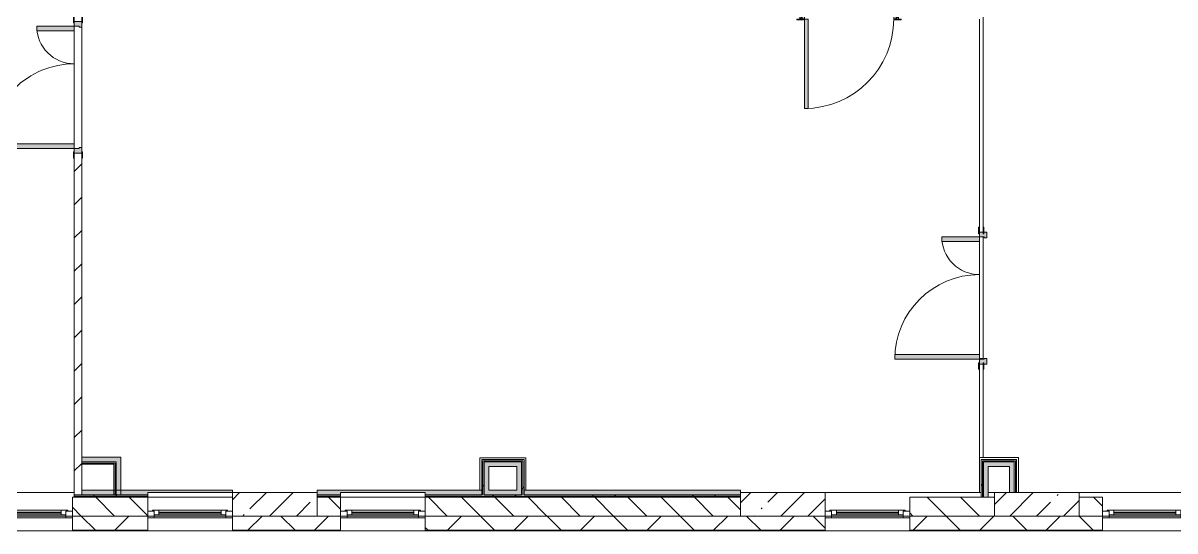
# Model space of a CAD drawing. Header units: millimetres. Extents: x -6228 to 198016, y -8553 to 29000.
# Drawn here: x 91405 to 103649, y -258 to 5138 of the extents above; entities that cross this region are included whole.
import ezdxf

# ---------------------------------------------------------------- set-up
doc = ezdxf.new("R2010")
doc.units = ezdxf.units.MM
for name, color, linetype, lineweight, true_color in [('A-DOOR-1', 7, 'Continuous', 5, 0xaaaaaa), ('A-DOOR-2', 7, 'Continuous', 5, 0xe2e2e2), ('A-DOOR-FRAM-1', 7, 'Continuous', 5, 0xe2e2e2), ('A-DOOR-FRAM-2', 7, 'Continuous', 5, 0xaaaaaa), ('A-FLOR-2', 7, 'Continuous', 5, 0xaaaaaa), ('I-WALL-1', 7, 'Continuous', 5, 0xe7e7e7)]:
    doc.layers.add(name, color=color, linetype=linetype, lineweight=lineweight, true_color=true_color)
for name, color, linetype, lineweight in [('A-GLAZ', 7, 'Continuous', 5), ('A-WALL', 7, 'Continuous', 5), ('A-WALL-1', 7, 'Continuous', 9), ('I-WALL', 7, 'Continuous', 5), ('S-COLS', 7, 'Continuous', 5)]:
    doc.layers.add(name, color=color, linetype=linetype, lineweight=lineweight)
pattern_1 = [(45, (0, 0), (-530.33, 530.33), []), (135, (0, 0), (-530.33, -530.33), [])]

# ---------------------------------------------------------------- blocks, each defined once
blk = doc.blocks.new('120_Окно_СКБ_1Ст - 120_Окно_СКБ_1Ст 900х2500_h_ с форточкой-V64-2_1_1_птичка копия 1')
at = {"layer": 'A-GLAZ'}
for p, q in [((-450, -127), (-450, -57)), ((-450, -57), (-380, -57)), ((450, -57), (-450, -57)), ((-380, -57), (-380, -127)), ((380, -87), (-380, -87)), ((-380, -87), (-380, -127)), ((-330, -137), (-330, -87)), ((-330, -107), (330, -107)), ((330, -117), (-330, -117)), ((330, -137), (330, -87)), ((380, -127), (380, -57)), ((380, -57), (450, -57)), ((380, -127), (380, -87)), ((450, -57), (450, -127)), ((-380, -127), (-450, -127)), ((-450, -127), (-400, -127)), ((-380, -127), (-400, -127)), ((-400, -127), (-400, -137)), ((-400, -137), (400, -137)), ((400, -137), (-400, -137)), ((450, -127), (380, -127)), ((400, -127), (380, -127)), ((400, -127), (450, -127)), ((400, -137), (400, -127))]:
    blk.add_line(p, q, dxfattribs=at)
blk = doc.blocks.new('120_Окно_СКБ_1Ст - 120_Окно_СКБ_1Ст 900х2500_h_ с форточкой-22876038-2_1_1_птичка копия 1')
at = {"layer": 'A-GLAZ'}
for p, q in [((-450, -127), (-450, -57)), ((-450, -57), (-380, -57)), ((450, -57), (-450, -57)), ((-380, -57), (-380, -127)), ((380, -87), (-380, -87)), ((-380, -87), (-380, -127)), ((-330, -137), (-330, -87)), ((-330, -107), (330, -107)), ((330, -117), (-330, -117)), ((330, -137), (330, -87)), ((380, -127), (380, -57)), ((380, -57), (450, -57)), ((380, -127), (380, -87)), ((450, -57), (450, -127)), ((-380, -127), (-450, -127)), ((-450, -127), (-400, -127)), ((-380, -127), (-400, -127)), ((-400, -127), (-400, -137)), ((-400, -137), (400, -137)), ((400, -137), (-400, -137)), ((450, -127), (380, -127)), ((400, -127), (380, -127)), ((400, -127), (450, -127)), ((400, -137), (400, -127))]:
    blk.add_line(p, q, dxfattribs=at)
blk = doc.blocks.new('BSC_Колонна _Прямоугольная - 250х900-23282983-2_1_1_птичка копия 1')
at = {"layer": 'S-COLS'}
h = blk.add_hatch(dxfattribs=at)
h.set_pattern_fill('FP_68', color=256, style=0, pattern_type=2)
h.set_pattern_definition([(45, (-99480, -25), (-285.1231, 285.1231), []), (45, (-99194.88, -25), (-285.1231, 285.1231), [504.031, -100.806, 16.764, -84.042])])
h.paths.add_polyline_path([(450, -125), (450, 125), (-450, 125), (-450, -125), (-227, -125)])
for p, q in [((450, 125), (-450, 125)), ((-450, 125), (-450, -125)), ((450, -125), (450, 125)), ((-450, -125), (450, -125))]:
    blk.add_line(p, q, dxfattribs=at)
blk = doc.blocks.new('110_Дверь_СКБ_1Ст_Внутренняя1 - Д-7а_л__950x2100h_Туалет-V65-2_1_1_птичка копия 1')
at = {"layer": 'A-DOOR-1'}
h = blk.add_hatch(dxfattribs=at)
h.set_pattern_fill('FP_69', color=256, style=0, pattern_type=2)
h.set_pattern_definition([(135, (1776.41, 174.685), (-14.14214, -14.14214), []), (225, (1776.41, 174.685), (14.14214, -14.14214), [])])
h.paths.add_polyline_path([(537.5, 110), (512.5, 110), (512.5, -110), (537.5, -110), (537.5, 18.1)])
at = {"layer": 'A-DOOR-2'}
h = blk.add_hatch(color=256, dxfattribs=at)
h.paths.add_polyline_path([(-487.5, 110), (-487.5, 30), (-452.5, 30), (-452.5, 70), (-462.5, 70), (-462.5, 110)])
h.paths.add_polyline_path([(512.5, 110), (487.5, 110), (487.5, 70), (477.5, 70), (477.5, 30), (512.5, 30)])
at = {"layer": 'A-DOOR-FRAM-1'}
for points in [[(447.5, 1060), (447.5, 110), (487.5, 110), (487.5, 1060)], [(-542.5, 118), (-542.5, 110), (-472.5, 110), (-472.5, 118)], [(-472.5, 30), (-487.5, 30), (-487.5, -110), (-472.5, -110), (-472.5, 18.1)], [(567.5, 118), (497.5, 118), (497.5, 110), (567.5, 110)], [(512.5, 30), (497.5, 30), (497.5, -110), (512.5, -110), (512.5, 18.1)], [(-542.5, -110), (-542.5, -118), (-472.5, -118), (-472.5, -110)], [(567.5, -110), (497.5, -110), (497.5, -118), (567.5, -118)]]:
    blk.add_hatch(color=256, dxfattribs=at).paths.add_polyline_path(points)
at = {"layer": 'A-DOOR-FRAM-2'}
h = blk.add_hatch(dxfattribs=at)
h.set_pattern_fill('FP_70', color=256, style=0, pattern_type=2)
h.set_pattern_definition([(45, (-346.384, 174.685), (-14.1421, 14.1421), []), (135, (-346.384, 174.685), (-14.1421, -14.1421), [])])
h.paths.add_polyline_path([(-487.5, 110), (-512.5, 110), (-512.5, -110), (-487.5, -110), (-487.5, 18.1)])
at = {"layer": 'A-DOOR-1'}
for p, q in [((487.5, 1060), (447.5, 1060)), ((447.5, 1060), (447.5, 110)), ((487.5, 110), (487.5, 1060)), ((447.5, 110), (487.5, 110))]:
    blk.add_line(p, q, dxfattribs=at)
blk.add_arc((487.5, 110), 950, 90, 180, dxfattribs=at)
at = {"layer": 'A-DOOR-FRAM-2'}
for p, q in [((-472.5, 118), (-542.5, 118)), ((-542.5, 118), (-542.5, 110)), ((-542.5, 110), (-472.5, 110)), ((-487.5, 110), (-512.5, 110)), ((-512.5, 110), (-512.5, -110)), ((-462.5, 110), (-487.5, 110)), ((-487.5, 110), (-487.5, 30)), ((-487.5, -110), (-487.5, 110)), ((-472.5, 110), (-487.5, 110)), ((-487.5, 110), (-487.5, 109)), ((-487.5, 109), (-472.5, 109)), ((-487.5, 30), (-452.5, 30)), ((-472.5, 30), (-487.5, 30)), ((-487.5, 30), (-487.5, -110)), ((-472.5, 110), (-472.5, 118)), ((-472.5, 109), (-472.5, 110)), ((-472.5, -110), (-472.5, 30)), ((-462.5, 70), (-462.5, 110)), ((-452.5, 70), (-462.5, 70)), ((-452.5, 30), (-452.5, 70)), ((487.5, 70), (477.5, 70)), ((477.5, 70), (477.5, 30)), ((477.5, 30), (512.5, 30)), ((487.5, 110), (487.5, 70)), ((512.5, 110), (487.5, 110)), ((567.5, 118), (497.5, 118)), ((497.5, 118), (497.5, 110)), ((512.5, 110), (497.5, 110)), ((497.5, 110), (497.5, 109)), ((497.5, 110), (567.5, 110)), ((497.5, 109), (512.5, 109)), ((512.5, 30), (497.5, 30)), ((497.5, 30), (497.5, -110)), ((512.5, 30), (512.5, 110)), ((537.5, 110), (512.5, 110)), ((512.5, 110), (512.5, -110)), ((512.5, 109), (512.5, 110)), ((512.5, -110), (512.5, 30)), ((537.5, -110), (537.5, 110)), ((567.5, 110), (567.5, 118)), ((-472.5, -110), (-542.5, -110)), ((-542.5, -110), (-542.5, -118)), ((-542.5, -118), (-472.5, -118)), ((-512.5, -110), (-487.5, -110)), ((-487.5, -110), (-472.5, -110)), ((-472.5, -118), (-472.5, -110)), ((497.5, -110), (512.5, -110)), ((567.5, -110), (497.5, -110)), ((497.5, -110), (497.5, -118)), ((497.5, -118), (567.5, -118)), ((512.5, -110), (537.5, -110)), ((567.5, -118), (567.5, -110))]:
    blk.add_line(p, q, dxfattribs=at)
blk = doc.blocks.new('110_Дверь_СКБ_2Ст - Д-5_п_ Из игровой в коридор-32215844-2_1_1_птичка копия 1')
at = {"layer": 'A-DOOR-2'}
for points in [[(-638, 40), (-588, 40), (-588, 940), (-638, 940)], [(612, 440), (612, 40), (662, 40), (662, 440)]]:
    blk.add_hatch(color=256, dxfattribs=at).paths.add_polyline_path(points)
h = blk.add_hatch(color=256, dxfattribs=at)
h.paths.add_polyline_path([(-688, 40), (-688, -40), (-628, -40), (-628, -10), (-638, -10), (-638, 40)])
h.paths.add_polyline_path([(652, -40), (712, -40), (712, 40), (662, 40), (662, -10), (652, -10)])
at = {"layer": 'A-DOOR-FRAM-1'}
for points in [[(-742, 40), (-672, 40), (-672, 48), (-742, 48)], [(698, 40), (768, 40), (768, 48), (698, 48)], [(-742, -48), (-672, -48), (-672, -40), (-742, -40)], [(698, -48), (768, -48), (768, -40), (698, -40)]]:
    blk.add_hatch(color=256, dxfattribs=at).paths.add_polyline_path(points)
at = {"layer": 'A-DOOR-1'}
for p, q in [((-638, 940), (-638, 40)), ((-588, 940), (-638, 940)), ((-588, 40), (-588, 940)), ((662, 440), (612, 440)), ((612, 440), (612, 40)), ((662, 40), (662, 440)), ((-638, 40), (-588, 40)), ((612, 40), (662, 40))]:
    blk.add_line(p, q, dxfattribs=at)
for centre, radius, start, end in [((-638, 40), 900, 0, 90), ((662, 40), 400, 90, 180)]:
    blk.add_arc(centre, radius, start, end, dxfattribs=at)
at = {"layer": 'A-DOOR-FRAM-2'}
for p, q in [((-672, 48), (-742, 48)), ((-742, 48), (-742, 40)), ((-742, 40), (-672, 40)), ((-638, 40), (-688, 40)), ((-688, 40), (-688, -40)), ((-672, 40), (-672, 48)), ((-638, -10), (-638, 40)), ((662, 40), (662, -10)), ((712, 40), (662, 40)), ((768, 48), (698, 48)), ((698, 48), (698, 40)), ((698, 40), (768, 40)), ((712, -40), (712, 40)), ((768, 40), (768, 48)), ((-672, -40), (-742, -40)), ((-742, -40), (-742, -48)), ((-742, -48), (-672, -48)), ((-688, -40), (-628, -40)), ((-672, -39), (-688, -39)), ((-688, -39), (-688, -40)), ((-688, -40), (-672, -40)), ((-672, -40), (-672, -39)), ((-672, -48), (-672, -40)), ((-628, -10), (-638, -10)), ((-628, -40), (-628, -10)), ((662, -10), (652, -10)), ((652, -10), (652, -40)), ((652, -40), (712, -40)), ((712, -39), (698, -39)), ((698, -39), (698, -40)), ((698, -40), (712, -40)), ((768, -40), (698, -40)), ((698, -40), (698, -48)), ((698, -48), (768, -48)), ((712, -40), (712, -39)), ((768, -48), (768, -40))]:
    blk.add_line(p, q, dxfattribs=at)
blk = doc.blocks.new('BSC_Колонна _Прямоугольная - 250х900-V66-2_1_1_птичка копия 1')
at = {"layer": 'S-COLS'}
h = blk.add_hatch(dxfattribs=at)
h.set_pattern_fill('FP_71', color=256, style=0, pattern_type=2)
h.set_pattern_definition([(45, (-94080, -25), (-285.1231, 285.1231), []), (45, (-93794.88, -25), (-285.1231, 285.1231), [504.031, -100.806, 16.764, -84.042])])
h.paths.add_polyline_path([(450, -125), (450, 125), (-450, 125), (-450, -125), (366, -125)])
for p, q in [((450, 125), (-450, 125)), ((-450, 125), (-450, -125)), ((450, -125), (450, 125)), ((-450, -125), (450, -125))]:
    blk.add_line(p, q, dxfattribs=at)
blk = doc.blocks.new('BSC_Колонна _Прямоугольная - 250х900-V67-2_1_1_птичка копия 1')
at = {"layer": 'S-COLS'}
h = blk.add_hatch(dxfattribs=at)
h.set_pattern_fill('FP_72', color=256, style=0, pattern_type=2)
h.set_pattern_definition([(45, (-102180, -25), (-285.1231, 285.1231), []), (45, (-101894.88, -25), (-285.1231, 285.1231), [504.031, -100.806, 16.764, -84.042])])
h.paths.add_polyline_path([(450, -125), (450, 125), (-450, 125), (-450, -125), (-305, -125)])
for p, q in [((450, 125), (-450, 125)), ((-450, 125), (-450, -125)), ((450, -125), (450, 125)), ((-450, -125), (450, -125))]:
    blk.add_line(p, q, dxfattribs=at)
blk = doc.blocks.new('110_Дверь_СКБ_2Ст - Д-5_п__в составе перегородки _не входит в спец__-32680317-2_1_1_птичка копия 1')
at = {"layer": 'A-DOOR-2'}
h = blk.add_hatch(color=256, dxfattribs=at)
h.paths.add_polyline_path([(712, -20), (712, 60), (652, 60), (652, 30), (662, 30), (662, -20)])
h.paths.add_polyline_path([(-628, 30), (-628, 60), (-688, 60), (-688, -20), (-638, -20), (-638, 30)])
for points in [[(-588, -420), (-588, -20), (-638, -20), (-638, -420)], [(662, -20), (612, -20), (612, -920), (662, -920)]]:
    blk.add_hatch(color=256, dxfattribs=at).paths.add_polyline_path(points)
at = {"layer": 'A-DOOR-FRAM-1'}
for points in [[(-672, 28), (-743, 28), (-743, 20), (-672, 20)], [(768, 28), (698, 28), (698, 20), (768, 20)], [(-672, -20), (-743, -20), (-743, -28), (-672, -28)], [(768, -20), (698, -20), (698, -28), (768, -28)]]:
    blk.add_hatch(color=256, dxfattribs=at).paths.add_polyline_path(points)
at = {"layer": 'A-DOOR-1'}
for p, q in [((-638, -20), (-588, -20)), ((-638, -420), (-638, -20)), ((-588, -20), (-588, -420)), ((612, -20), (662, -20)), ((612, -920), (612, -20)), ((662, -20), (662, -920)), ((-588, -420), (-638, -420)), ((662, -920), (612, -920))]:
    blk.add_line(p, q, dxfattribs=at)
for centre, radius, start, end in [((-638, -20), 400, 270, 0), ((662, -20), 900, 180, 270)]:
    blk.add_arc(centre, radius, start, end, dxfattribs=at)
at = {"layer": 'A-DOOR-FRAM-2'}
for p, q in [((-743, 28), (-672, 28)), ((-743, 20), (-743, 28)), ((-672, 20), (-743, 20)), ((-688, 60), (-628, 60)), ((-688, -20), (-688, 60)), ((-688, 20), (-672, 20)), ((-688, 19), (-688, 20)), ((-672, 19), (-688, 19)), ((-672, 28), (-672, 20)), ((-672, 20), (-672, 19)), ((-638, 30), (-638, -20)), ((-628, 30), (-638, 30)), ((-628, 60), (-628, 30)), ((652, 60), (712, 60)), ((652, 30), (652, 60)), ((662, 30), (652, 30)), ((662, -20), (662, 30)), ((698, 20), (698, 28)), ((698, 28), (768, 28)), ((698, 19), (698, 20)), ((698, 20), (712, 20)), ((768, 20), (698, 20)), ((712, 19), (698, 19)), ((712, 60), (712, -20)), ((712, 20), (712, 19)), ((768, 28), (768, 20)), ((-743, -20), (-672, -20)), ((-743, -28), (-743, -20)), ((-672, -28), (-743, -28)), ((-638, -20), (-688, -20)), ((-672, -20), (-672, -28)), ((712, -20), (662, -20)), ((698, -28), (698, -20)), ((698, -20), (768, -20)), ((768, -28), (698, -28)), ((768, -20), (768, -28))]:
    blk.add_line(p, q, dxfattribs=at)

msp = doc.modelspace()

# ---------------------------------------------------------------- hatches: boundary and pattern name
at = {"layer": 'A-WALL'}
h = msp.add_hatch(dxfattribs=at)
h.set_pattern_fill('FP_30', color=256, style=0, pattern_type=2)
h.set_pattern_definition([(135, (0, 0), (-176.7767, -176.7767), [])])
h.paths.add_polyline_path([(122830, -100), (122830, 100), (122030, 100), (122030, -100)])
h.paths.add_polyline_path([(110177.6, -100), (110230, -100), (110230, 100), (108930, 100), (108930, -100), (109740.6, -100)])
h.paths.add_polyline_path([(119330, -100), (119330, 100), (118830, 100), (118830, -100)])
h.paths.add_polyline_path([(113680, -100), (113680, 100), (113430, 100), (113430, -100)])
h.paths.add_polyline_path([(114984.3, -100), (115630, -100), (115630, 100), (114580, 100), (114580, -100)])
h.paths.add_polyline_path([(97068.3, -100), (99030, -100), (99030, 100), (95680, 100), (95680, -100), (96631.3, -100)])
h.paths.add_polyline_path([(100830, -100), (101730, -100), (101730, 100), (100830, 100)])
h.paths.add_polyline_path([(102630, -100), (102880, -100), (102880, 100), (102630, 100)])
h.paths.add_polyline_path([(94780, -100), (94780, 100), (94530, 100), (94530, -100)])
h.paths.add_polyline_path([(103780, -100), (104830, -100), (104830, 100), (103780, 100)])
h.paths.add_polyline_path([(92730, -100), (92730, 100), (91930, 100), (91930, -100), (92698.6, -100)])
h = msp.add_hatch(dxfattribs=at)
h.set_pattern_fill('FP_20', color=256, style=0, pattern_type=2)
h.set_pattern_definition([(45, (0, 0), (-353.5534, 353.5534), []), (135, (0, 0), (-353.5534, -353.5534), [])])
h.paths.add_polyline_path([(120230, -250), (121130, -250), (121130, -100), (120230, -100)])
h.paths.add_polyline_path([(124597.7, -250), (125080, -250), (125080, -100), (123730, -100), (123730, -250)])
h.paths.add_polyline_path([(122830, -250), (122830, -100), (122030, -100), (122030, -250)])
h.paths.add_polyline_path([(107130, -250), (108030, -250), (108030, -100), (107130, -100)])
h.paths.add_polyline_path([(109740.6, -250), (110230, -250), (110230, -100), (108930, -100), (108930, -250)])
h.paths.add_polyline_path([(114580, -250), (115630, -250), (115630, -100), (114580, -100)])
h.paths.add_polyline_path([(112530, -250), (113680, -250), (113680, -100), (112530, -100)])
h.paths.add_polyline_path([(119330, -250), (119330, -100), (117930, -100), (117930, -250), (118480.1, -250)])
h.paths.add_polyline_path([(95757.4, -250), (99930, -250), (99930, -100), (95680, -100), (95680, -250)])
h.paths.add_polyline_path([(103780, -250), (104830, -250), (104830, -100), (103780, -100)])
h.paths.add_polyline_path([(94530, -250), (94780, -250), (94780, -100), (93630, -100), (93630, -250), (94446.5, -250)])
h.paths.add_polyline_path([(102749, -250), (102880, -250), (102880, -100), (100830, -100), (100830, -250), (101875, -250)])
h.paths.add_polyline_path([(92261.6, -250), (92730, -250), (92730, -100), (91930, -100), (91930, -250)])
h.paths.add_polyline_path([(91030, -250), (91030, -100), (89210, -100), (89210, -250), (90513.7, -250)])
at = {"layer": 'I-WALL'}
h = msp.add_hatch(dxfattribs=at)
h.set_pattern_fill('FP_32', color=256, style=0, pattern_type=2)
h.set_pattern_definition([(45, (0, 0), (-176.7767, 176.7767), [])])
h.paths.add_polyline_path([(91950, 125), (92030, 125), (92030, 3755), (91950, 3755), (91950, 182.1)])
h.paths.add_polyline_path([(91950, 5155), (92030, 5155), (92030, 10400), (91950, 10400), (91950, 5210)])
h = msp.add_hatch(dxfattribs=at)
h.set_pattern_fill('FP_132', color=256, style=0, pattern_type=2)
h.set_pattern_definition(pattern_1)
h.paths.add_polyline_path([(96280, 125), (96292.5, 125), (96292.5, 500), (96280, 500), (96280, 175)])
h = msp.add_hatch(dxfattribs=at)
h.set_pattern_fill('FP_132', color=256, style=0, pattern_type=2)
h.set_pattern_definition(pattern_1)
h.paths.add_polyline_path([(96292.5, 125), (96305, 125), (96305, 487.5), (96292.5, 487.5), (96292.5, 175)])
h = msp.add_hatch(dxfattribs=at)
h.set_pattern_fill('FP_132', color=256, style=0, pattern_type=2)
h.set_pattern_definition(pattern_1)
h.paths.add_polyline_path([(96705, 125), (96717.5, 125), (96717.5, 475), (96705, 475), (96705, 175)])
h = msp.add_hatch(dxfattribs=at)
h.set_pattern_fill('FP_132', color=256, style=0, pattern_type=2)
h.set_pattern_definition(pattern_1)
h.paths.add_polyline_path([(96717.5, 125), (96730, 125), (96730, 487.5), (96717.5, 487.5), (96717.5, 175)])
h = msp.add_hatch(dxfattribs=at)
h.set_pattern_fill('FP_132', color=256, style=0, pattern_type=2)
h.set_pattern_definition(pattern_1)
h.paths.add_polyline_path([(101602.5, 100), (101602.5, 487.5), (101590, 487.5), (101590, 100)])
h = msp.add_hatch(dxfattribs=at)
h.set_pattern_fill('FP_132', color=256, style=0, pattern_type=2)
h.set_pattern_definition(pattern_1)
h.paths.add_polyline_path([(101602.5, 100), (101615, 100), (101615, 475), (101602.5, 475), (101602.5, 182.1)])
h = msp.add_hatch(dxfattribs=at)
h.set_pattern_fill('FP_132', color=256, style=0, pattern_type=2)
h.set_pattern_definition(pattern_1)
h.paths.add_polyline_path([(101950.6, 150), (101952.5, 150), (101952.5, 475), (101940, 475), (101940, 150)])
h = msp.add_hatch(dxfattribs=at)
h.set_pattern_fill('FP_132', color=256, style=0, pattern_type=2)
h.set_pattern_definition(pattern_1)
h.paths.add_polyline_path([(101965, 150), (101965, 487.5), (101952.5, 487.5), (101952.5, 150), (101963.1, 150)])
h = msp.add_hatch(dxfattribs=at)
h.set_pattern_fill('FP_132', color=256, style=0, pattern_type=2)
h.set_pattern_definition(pattern_1)
h.paths.add_polyline_path([(92730, 112.5), (92730, 125), (91950, 125), (91950, 112.5), (92698.6, 112.5)])
h = msp.add_hatch(dxfattribs=at)
h.set_pattern_fill('FP_132', color=256, style=0, pattern_type=2)
h.set_pattern_definition(pattern_1)
h.paths.add_polyline_path([(94780, 112.5), (94780, 125), (94530, 125), (94530, 112.5)])
h.paths.add_polyline_path([(99030, 112.5), (99030, 125), (95680, 125), (95680, 112.5), (97505.3, 112.5)])
h.paths.add_polyline_path([(95757.4, 113.4), (95757.4, 113.4), (96194.4, 118.7)])
h = msp.add_hatch(dxfattribs=at)
h.set_pattern_fill('FP_132', color=256, style=0, pattern_type=2)
h.set_pattern_definition(pattern_1)
h.paths.add_polyline_path([(91950, 100), (92730, 100), (92730, 112.5), (91950, 112.5)])
h = msp.add_hatch(dxfattribs=at)
h.set_pattern_fill('FP_132', color=256, style=0, pattern_type=2)
h.set_pattern_definition(pattern_1)
h.paths.add_polyline_path([(97505.3, 100), (99030, 100), (99030, 112.5), (95680, 112.5), (95680, 100), (97068.3, 100)])
h.paths.add_polyline_path([(94780, 100), (94780, 112.5), (94530, 112.5), (94530, 100)])
at = {"layer": 'I-WALL-1'}
for points in [[(92396, 475), (92446, 475), (92446, 525), (92030, 525), (92030, 475), (92261.6, 475)], [(92446, 125), (92446, 475), (92396, 475), (92396, 125)], [(96355, 175), (96355, 475), (96305, 475), (96305, 175)], [(96655, 425), (96705, 425), (96705, 475), (96355, 475), (96355, 425), (96631.3, 425)], [(96705, 175), (96705, 425), (96655, 425), (96655, 175)], [(101890, 425), (101940, 425), (101940, 475), (101615, 475), (101615, 425), (101875, 425)], [(101665, 100), (101665, 425), (101615, 425), (101615, 100)], [(101940, 150), (101940, 425), (101890, 425), (101890, 150)], [(92030, 125), (92730, 125), (92730, 150), (93630, 150), (93630, 175), (92030, 175)]]:
    msp.add_hatch(color=256, dxfattribs=at).paths.add_polyline_path(points)
h = msp.add_hatch(color=256, dxfattribs=at)
h.paths.add_polyline_path([(99030, 125), (99030, 175), (96730, 175), (96730, 125), (97505.3, 125)])
h.paths.add_polyline_path([(96280, 125), (96280, 175), (94530, 175), (94530, 125), (94780, 125), (94780, 150), (95680, 150), (95680, 125), (96194.4, 125)])
h.paths.add_polyline_path([(96705, 125), (96705, 175), (96305, 175), (96305, 125), (96631.3, 125)])

# ---------------------------------------------------------------- linework, layer by layer
at = {"layer": 'A-FLOR-2'}
for p, q in [((101570, 1575), (101610, 1575)), ((101610, 1575), (101610, 1565)), ((96260, 174.2), (96260, 520)), ((96260, 520), (96750, 520)), ((96750, 520), (96750, 174.6)), ((101570, 150), (101570, 521)), ((101610, 521), (101986, 521)), ((101986, 521), (101986, 150))]:
    msp.add_line(p, q, dxfattribs=at)
at = {"layer": 'A-WALL'}
for p, q in [((91950, 100), (91930, 100)), ((91930, 100), (91930, -258)), ((92730, -258), (92730, 100)), ((94780, -258), (94780, 100)), ((95680, 100), (95680, -258)), ((101730, 100), (100830, 100)), ((100830, 100), (100830, -258)), ((102880, 100), (102630, 100)), ((102880, -258), (102880, 100)), ((91050, -100), (91930, -100)), ((92730, -100), (93630, -100)), ((93630, -100), (93630, -258)), ((94780, -100), (95680, -100)), ((99930, -258), (99930, -100)), ((99930, -100), (100830, -100)), ((102880, -100), (103780, -100)), ((89202, -258), (92730, -258)), ((92730, -258), (107130, -258))]:
    msp.add_line(p, q, dxfattribs=at)
at = {"layer": 'A-WALL-1'}
for p, q in [((92396, 475), (92030, 475)), ((92383.5, 462.5), (92030, 462.5)), ((92383.5, 125), (92383.5, 462.5)), ((92396, 125), (92396, 475)), ((96292.5, 487.5), (96292.5, 125)), ((96717.5, 487.5), (96292.5, 487.5)), ((96305, 475), (96305, 125)), ((96705, 475), (96305, 475)), ((96705, 125), (96705, 475)), ((96717.5, 125), (96717.5, 487.5)), ((101590, 487.5), (101590, 425)), ((101602.5, 487.5), (101602.5, 100)), ((101952.5, 487.5), (101602.5, 487.5)), ((101615, 475), (101615, 100)), ((101940, 475), (101615, 475)), ((101940, 150), (101940, 475)), ((101952.5, 150), (101952.5, 487.5)), ((91950, 125), (92730, 125)), ((92030, 175), (92030, 125)), ((94530, 125), (94780, 125)), ((95680, 125), (96280, 125)), ((96280, 175), (96280, 125)), ((96305, 125), (96705, 125)), ((96730, 175), (96730, 125)), ((96730, 125), (99030, 125)), ((91950, 112.5), (92730, 112.5)), ((91950, 100), (92730, 100)), ((94530, 112.5), (94780, 112.5)), ((94780, 100), (94530, 100)), ((95680, 112.5), (99030, 112.5)), ((99030, 100), (95680, 100)), ((91930, -100), (92730, -100)), ((92730, -100), (91930, -100)), ((94530, -100), (94780, -100)), ((94780, -100), (94530, -100)), ((95680, -100), (99030, -100)), ((99030, -100), (95680, -100)), ((100830, -100), (101730, -100)), ((101730, -100), (100830, -100)), ((102630, -100), (102880, -100)), ((102880, -100), (102630, -100)), ((91930, -250), (92730, -250)), ((91930, -253), (92730, -253)), ((93630, -250), (94780, -250)), ((93630, -253), (94780, -253)), ((95680, -250), (99930, -250)), ((95680, -253), (99930, -253)), ((100830, -250), (102880, -250)), ((100830, -253), (102880, -253))]:
    msp.add_line(p, q, dxfattribs=at)
at = {"layer": 'I-WALL'}
for p, q in [((101610, 10600), (101610, 2970)), ((101570, 5180), (101570, 2970)), ((91950, 3855), (91950, 5055)), ((92030, 5095), (92030, 3815)), ((91950, 3700), (91950, 100)), ((92030, 175), (92030, 3700)), ((101610, 2865), (101610, 1575)), ((101570, 1615), (101570, 2815)), ((101570, 1460), (101570, 521)), ((101610, 521), (101610, 1460)), ((92446, 525), (92030, 525)), ((92446, 125), (92446, 525)), ((96280, 500), (96280, 175)), ((96730, 500), (96280, 500)), ((96730, 175), (96730, 500)), ((101570, 521), (101610, 521)), ((101590, 500), (101590, 100)), ((101965, 500), (101590, 500)), ((101965, 150), (101965, 500)), ((92030, 450), (92371, 450)), ((92371, 450), (92371, 125)), ((96355, 175), (96355, 425)), ((96355, 425), (96655, 425)), ((96655, 425), (96655, 175)), ((101665, 100), (101665, 425)), ((101665, 425), (101890, 425)), ((101890, 425), (101890, 150)), ((91050, 150), (91950, 150)), ((93630, 175), (92030, 175)), ((92730, 100), (92730, 150)), ((92730, 150), (93630, 150)), ((93630, 150), (93630, 175)), ((96280, 175), (94530, 175)), ((94530, 175), (94530, 150)), ((94780, 100), (94780, 150)), ((94780, 150), (95680, 150)), ((95680, 150), (95680, 100)), ((96655, 175), (96355, 175)), ((99030, 175), (96730, 175)), ((99030, 150), (99030, 175)), ((99930, 150), (101590, 150)), ((101665, 150), (101730, 150)), ((102630, 150), (107130, 150)), ((93630, 100), (92730, 100)), ((95680, 100), (94780, 100))]:
    msp.add_line(p, q, dxfattribs=at)

# ---------------------------------------------------------------- block references
at = {"layer": 'A-DOOR-1'}
for name, p, rotation in [('110_Дверь_СКБ_1Ст_Внутренняя1 - Д-7а_л__950x2100h_Туалет-V65-2_1_1_птичка копия 1', (100197.5, 5290), 180), ('110_Дверь_СКБ_2Ст - Д-5_п_ Из игровой в коридор-32215844-2_1_1_птичка копия 1', (91990, 4442.5), 89.99999999999991), ('110_Дверь_СКБ_2Ст - Д-5_п__в составе перегородки _не входит в спец__-32680317-2_1_1_птичка копия 1', (101590, 2227.5), 270)]:
    msp.add_blockref(name, p, dxfattribs=dict(at, rotation=rotation))
at = {"layer": 'A-GLAZ', "rotation": 180}
for name, p in [('120_Окно_СКБ_1Ст - 120_Окно_СКБ_1Ст 900х2500_h_ с форточкой-V64-2_1_1_птичка копия 1', (91480, -175)), ('120_Окно_СКБ_1Ст - 120_Окно_СКБ_1Ст 900х2500_h_ с форточкой-22876038-2_1_1_птичка копия 1', (93180, -175)), ('120_Окно_СКБ_1Ст - 120_Окно_СКБ_1Ст 900х2500_h_ с форточкой-22876038-2_1_1_птичка копия 1', (95230, -175)), ('120_Окно_СКБ_1Ст - 120_Окно_СКБ_1Ст 900х2500_h_ с форточкой-22876038-2_1_1_птичка копия 1', (100380, -175)), ('120_Окно_СКБ_1Ст - 120_Окно_СКБ_1Ст 900х2500_h_ с форточкой-22876038-2_1_1_птичка копия 1', (103330, -175))]:
    msp.add_blockref(name, p, dxfattribs=at)
at = {"layer": 'S-COLS'}
for name, p in [('BSC_Колонна _Прямоугольная - 250х900-V66-2_1_1_птичка копия 1', (94080, 25)), ('BSC_Колонна _Прямоугольная - 250х900-23282983-2_1_1_птичка копия 1', (99480, 25)), ('BSC_Колонна _Прямоугольная - 250х900-V67-2_1_1_птичка копия 1', (102180, 25))]:
    msp.add_blockref(name, p, dxfattribs=at)

doc.saveas('drawing.dxf')
